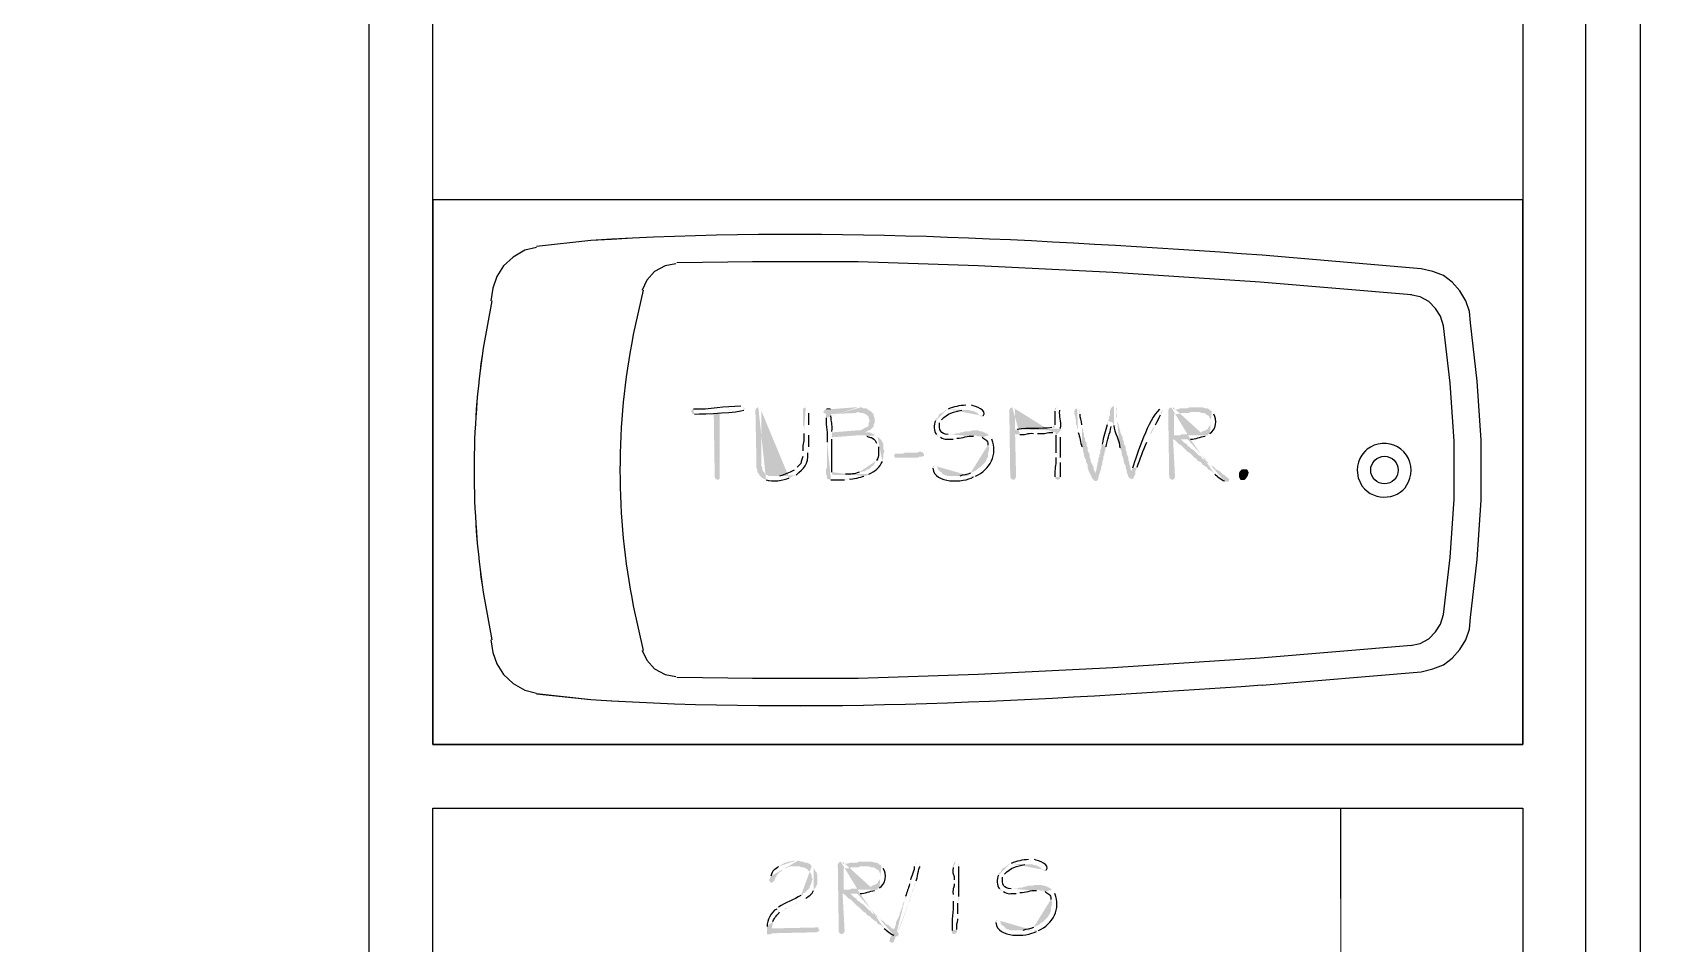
# Model space of a CAD drawing. Header units: inches. Extents: x -167 to 6071, y -6287 to -2731.
# Drawn here: x 404.9 to 494.5, y -5968.5 to -5918.4 of the extents above; entities that cross this region are included whole.
import ezdxf

# ---------------------------------------------------------------- set-up
doc = ezdxf.new("R2010")
doc.units = ezdxf.units.IN
doc.header["$LTSCALE"] = 96
doc.header["$MEASUREMENT"] = 0
doc.linetypes.add('Dash', pattern=[0.225, 0.15, -0.075])
doc.layers.add('Doors', color=5, linetype='Continuous', lineweight=9)
doc.layers.add('Furniture', color=7, linetype='Continuous', lineweight=5, true_color=0x994d00)
doc.layers.add('PDF_Geometry', color=7, linetype='Continuous', true_color=0x4a4a4a)
doc.layers.add('PDF_Solid Fills', color=7, linetype='Continuous')

# ---------------------------------------------------------------- blocks, each defined once
blk = doc.blocks.new('Tub')
at = {"layer": 'Furniture'}
blk.add_lwpolyline([(60, 0), (60, 29.973), (0, 29.973), (0, 0)], close=True, dxfattribs=at)
for points in [[(5.707, 27.36), (5.067, 27.2), (4.427, 26.827), (3.893, 26.347), (3.52, 25.76), (3.307, 25.12), (3.2, 24.427)], [(8.693, 27.733), (5.707, 27.413)], [(45.653, 3.253), (54.4, 4), (55.04, 4.16), (55.627, 4.373), (56.107, 4.747), (56.533, 5.227), (56.853, 5.76), (57.067, 6.347), (57.12, 6.987), (57.493, 10.187), (57.707, 13.44), (57.707, 16.747), (57.493, 20), (57.12, 23.2), (57.067, 23.84), (56.853, 24.427), (56.533, 24.96), (56.107, 25.44), (55.627, 25.813), (55.04, 26.027), (54.4, 26.187), (45.653, 26.933)], [(13.387, 26.453), (12.8, 26.347), (12.213, 26.027), (11.787, 25.547), (11.52, 25.013)], [(17.653, 26.56), (13.44, 26.507)], [(53.867, 24.747), (45.547, 25.44), (37.44, 25.973), (30.027, 26.347), (23.413, 26.56), (17.6, 26.56)], [(53.813, 5.44), (54.347, 5.547), (54.827, 5.813), (55.2, 6.187), (55.467, 6.613), (55.627, 7.147), (56, 10.293), (56.213, 13.493), (56.213, 16.693), (56, 19.893), (55.627, 23.04), (55.467, 23.573), (55.2, 24), (54.827, 24.373), (54.347, 24.64), (53.813, 24.747)], [(3.2, 5.76), (3.307, 5.067), (3.52, 4.427), (3.893, 3.84), (4.427, 3.36), (5.067, 2.987), (5.707, 2.827)], [(53.867, 5.44), (45.547, 4.747), (37.44, 4.213), (30.027, 3.84), (23.413, 3.627), (17.6, 3.627)], [(11.52, 5.173), (11.787, 4.64), (12.213, 4.16), (12.8, 3.84), (13.387, 3.733)], [(17.653, 3.627), (13.44, 3.68)], [(8.693, 2.453), (5.707, 2.773)]]:
    blk.add_lwpolyline(points, dxfattribs=at)
for points in [[(3.253, 24.427), (2.773, 21.813, 0.074206), (2.773, 8.373), (3.253, 5.76)], [(11.573, 25.013), (11.04, 22.56, 0.098214), (11.04, 7.627), (11.573, 5.173)], [(53.707, 14.453, 1.245514), (50.88, 15.093), (50.933, 14.667), (51.147, 14.24)]]:
    blk.add_lwpolyline(points, format="xyb", dxfattribs=at)
blk.add_circle((52.384, 15.103), 0.758, dxfattribs=at)
for points in [[(45.653, 26.933), (33.358, 27.778), (21.012, 28.538), (8.693, 27.733)], [(51.147, 14.24), (51.828, 13.272), (53.322, 13.486), (53.707, 14.453)], [(45.653, 3.253), (33.358, 2.409), (21.012, 1.649), (8.693, 2.453)]]:
    blk.add_open_spline(points, degree=3, dxfattribs=at)

msp = doc.modelspace()

# ---------------------------------------------------------------- hatches: boundary and pattern name
at = {"layer": 'PDF_Solid Fills', "transparency": 33554559}
h = msp.add_hatch(color=256, dxfattribs=at)
h.paths.add_polyline_path([(443.957, -5938.975), (443.903, -5938.975)], flags=0)
h.paths.add_polyline_path([(441.29, -5939.135), (441.183, -5939.189), (441.183, -5939.295), (441.237, -5939.402), (441.343, -5939.402)], flags=0)
h.paths.add_polyline_path([(444.063, -5939.189), (444.117, -5939.082), (444.063, -5939.029)], flags=0)
for points in [[(442.73, -5939.349), (442.41, -5939.349), (442.463, -5942.869), (442.517, -5942.975), (442.623, -5943.029), (442.73, -5942.975), (442.73, -5942.869)], [(448.703, -5939.082), (448.65, -5939.082), (448.597, -5939.135), (448.863, -5939.135), (448.81, -5939.082)], [(451.103, -5939.295), (450.357, -5939.295), (450.517, -5939.349), (450.623, -5939.349), (450.837, -5939.455), (450.943, -5939.562), (450.943, -5939.669), (450.997, -5939.775), (450.943, -5939.882), (450.943, -5939.989), (450.89, -5940.095), (450.783, -5940.149), (450.73, -5940.149), (450.677, -5940.202), (450.463, -5940.309), (450.197, -5940.309), (448.917, -5940.415), (450.997, -5940.415), (450.73, -5940.415), (450.837, -5940.362), (450.943, -5940.309), (451.05, -5940.255), (451.21, -5940.095), (451.21, -5939.989), (451.263, -5939.882), (451.263, -5939.615), (451.21, -5939.509), (451.21, -5939.402)], [(469.023, -5939.029), (468.597, -5939.029), (468.49, -5939.082), (468.117, -5939.082), (467.957, -5939.135), (467.69, -5939.135), (469.717, -5939.189), (469.663, -5939.135), (469.557, -5939.082), (469.45, -5939.082), (469.29, -5939.029), (469.183, -5939.029)], [(456.81, -5940.309), (456.65, -5940.309), (456.49, -5940.362), (456.223, -5940.362), (456.117, -5940.415), (456.01, -5940.415), (455.903, -5940.469), (455.743, -5940.469), (455.637, -5940.522), (455.317, -5940.522), (457.503, -5940.522), (457.397, -5940.469), (457.29, -5940.415), (457.183, -5940.362), (457.077, -5940.362), (456.97, -5940.309)], [(453.823, -5941.482), (453.717, -5941.482), (453.61, -5941.535), (452.917, -5941.535), (452.81, -5941.589), (452.383, -5941.589), (452.33, -5941.695), (452.383, -5941.802), (453.663, -5941.802), (453.717, -5941.749), (453.877, -5941.749), (453.983, -5941.695), (453.983, -5941.642), (453.93, -5941.535)], [(471.53, -5943.029), (471.423, -5943.029), (471.37, -5942.975), (471.317, -5942.869), (471.317, -5942.655), (471.37, -5942.549), (471.477, -5942.442), (471.743, -5942.442), (471.797, -5942.495), (471.85, -5942.602), (471.85, -5942.655), (471.797, -5942.815), (471.743, -5942.869), (471.743, -5942.922), (471.637, -5943.029)], [(450.837, -5964.042), (450.41, -5964.042), (450.303, -5964.095), (449.93, -5964.095), (449.77, -5964.149), (449.503, -5964.149), (451.53, -5964.202), (451.477, -5964.149), (451.37, -5964.095), (451.263, -5964.095), (451.103, -5964.042), (450.997, -5964.042)], [(460.277, -5965.322), (460.117, -5965.322), (459.957, -5965.375), (459.69, -5965.375), (459.583, -5965.429), (459.477, -5965.429), (459.37, -5965.482), (459.21, -5965.482), (459.103, -5965.535), (458.783, -5965.535), (460.97, -5965.535), (460.65, -5965.375), (460.543, -5965.375), (460.437, -5965.322)], [(448.063, -5967.669), (445.61, -5967.722), (445.343, -5967.722), (445.343, -5968.042), (445.557, -5968.042), (445.61, -5967.989), (448.01, -5967.935), (448.063, -5967.935), (448.17, -5967.882), (448.223, -5967.829), (448.17, -5967.722), (448.17, -5967.669)]]:
    msp.add_hatch(color=256, dxfattribs=at).paths.add_polyline_path(points)
h = msp.add_hatch(color=256, dxfattribs=at)
h.paths.add_polyline_path([(444.863, -5939.029), (444.757, -5939.082), (444.703, -5939.189), (444.757, -5941.909), (444.757, -5942.335), (444.81, -5942.495), (444.81, -5942.602), (444.863, -5942.655), (444.917, -5942.762), (444.97, -5942.815), (445.023, -5942.869), (445.077, -5942.922), (445.183, -5942.975), (445.29, -5943.029)], flags=0)
h.paths.add_polyline_path([(446.57, -5942.922), (446.783, -5942.815), (445.45, -5942.815), (445.237, -5942.709), (445.183, -5942.602), (445.13, -5942.549), (445.077, -5942.442), (445.077, -5942.335), (445.023, -5942.229), (445.023, -5939.189), (444.97, -5939.082)], flags=0)
h = msp.add_hatch(color=256, dxfattribs=at)
h.paths.add_polyline_path([(447.477, -5939.029), (447.37, -5939.082), (447.317, -5939.082), (447.317, -5939.989), (447.37, -5940.095), (447.37, -5940.469)], flags=0)
h.paths.add_polyline_path([(447.317, -5941.429), (447.317, -5941.749)], flags=0)
h.paths.add_polyline_path([(446.997, -5942.335), (446.837, -5942.495)], flags=0)
h.paths.add_polyline_path([(446.037, -5942.815), (445.663, -5942.815), (446.783, -5942.815), (446.943, -5942.762)], flags=0)
h.paths.add_polyline_path([(447.583, -5941.535), (447.583, -5941.429), (447.637, -5941.322), (447.637, -5941.215)], flags=0)
h.paths.add_polyline_path([(447.637, -5940.575), (447.637, -5939.989)], flags=0)
h.paths.add_polyline_path([(447.637, -5939.349), (447.583, -5939.242), (447.583, -5939.189), (447.53, -5939.029)], flags=0)
h = msp.add_hatch(color=256, dxfattribs=at)
h.paths.add_polyline_path([(450.357, -5939.029), (450.25, -5939.029), (448.863, -5939.135), (448.597, -5939.135), (448.49, -5939.189), (448.437, -5939.295), (448.49, -5939.349), (448.597, -5939.402), (448.597, -5939.615)], flags=0)
h.paths.add_polyline_path([(448.65, -5940.949), (448.65, -5942.282), (448.597, -5942.442), (448.597, -5942.709), (448.65, -5942.869), (448.65, -5942.975), (448.703, -5942.975), (448.863, -5943.029)], flags=0)
h.paths.add_polyline_path([(449.61, -5943.029), (449.717, -5943.029), (449.877, -5942.975)], flags=0)
h.paths.add_polyline_path([(450.677, -5942.815), (450.783, -5942.815), (450.89, -5942.762), (449.023, -5942.762), (448.917, -5942.709), (448.917, -5942.602)], flags=0)
h.paths.add_polyline_path([(448.917, -5940.789), (448.917, -5940.682), (450.357, -5940.575), (451.317, -5940.575), (451.103, -5940.469), (450.997, -5940.415), (448.917, -5940.415), (448.917, -5940.362)], flags=0)
h.paths.add_polyline_path([(448.863, -5939.509), (448.863, -5939.402), (450.25, -5939.349), (450.303, -5939.295), (451.103, -5939.295), (451.05, -5939.242), (450.943, -5939.189), (450.89, -5939.135), (450.783, -5939.082), (450.623, -5939.082), (450.517, -5939.029)], flags=0)
h = msp.add_hatch(color=256, dxfattribs=at)
h.paths.add_polyline_path([(455.263, -5939.135), (455.157, -5939.189), (455.05, -5939.295), (454.837, -5939.402), (454.73, -5939.615), (454.623, -5939.669), (454.623, -5939.775)], flags=0)
h.paths.add_polyline_path([(454.677, -5940.522), (454.73, -5940.629), (454.783, -5940.629), (454.89, -5940.682)], flags=0)
h.paths.add_polyline_path([(455.583, -5940.789), (455.69, -5940.789), (455.797, -5940.735)], flags=0)
h.paths.add_polyline_path([(456.703, -5940.629), (456.81, -5940.575), (457.557, -5940.575), (457.503, -5940.522), (455.317, -5940.522)], flags=0)
h.paths.add_polyline_path([(454.837, -5939.882), (454.89, -5939.775), (454.943, -5939.722)], flags=0)
h.paths.add_polyline_path([(456.063, -5939.189), (456.33, -5939.189)], flags=0)
h = msp.add_hatch(color=256, dxfattribs=at)
h.paths.add_polyline_path([(456.33, -5938.922), (456.277, -5938.922)], flags=0)
h.paths.add_polyline_path([(455.317, -5939.135), (455.263, -5939.135), (456.33, -5939.189), (456.49, -5939.189), (456.597, -5939.242), (456.703, -5939.242), (456.917, -5939.349), (457.023, -5939.455), (457.077, -5939.455), (457.077, -5939.509), (457.183, -5939.562), (457.237, -5939.509)], flags=0)
h.paths.add_polyline_path([(456.597, -5938.922), (456.437, -5938.922)], flags=0)
h = msp.add_hatch(color=256, dxfattribs=at)
h.paths.add_polyline_path([(458.837, -5939.029), (458.73, -5939.082), (458.677, -5939.189), (458.73, -5942.869), (458.783, -5942.975), (458.89, -5943.029), (458.997, -5942.975), (459.05, -5942.869), (458.997, -5940.522), (459.263, -5940.522)], flags=0)
h.paths.add_polyline_path([(460.01, -5940.469), (460.223, -5940.469)], flags=0)
h.paths.add_polyline_path([(461.077, -5940.415), (461.237, -5940.415), (461.503, -5940.309), (458.997, -5940.255), (458.997, -5939.189), (458.943, -5939.082)], flags=0)
h = msp.add_hatch(color=256, dxfattribs=at)
h.paths.add_polyline_path([(461.29, -5939.029), (461.183, -5939.082), (461.183, -5939.242)], flags=0)
h.paths.add_polyline_path([(461.183, -5939.989), (461.183, -5940.149), (461.023, -5940.149)], flags=0)
h.paths.add_polyline_path([(459.103, -5940.255), (458.997, -5940.255), (461.503, -5940.309), (461.503, -5940.202)], flags=0)
h.paths.add_polyline_path([(461.45, -5939.189), (461.397, -5939.082)], flags=0)
h = msp.add_hatch(color=256, dxfattribs=at)
h.paths.add_polyline_path([(462.41, -5939.082), (462.303, -5939.135), (462.25, -5939.242), (462.25, -5939.349), (462.303, -5939.509), (462.303, -5939.615), (462.357, -5939.722), (462.357, -5939.989), (462.41, -5940.042), (462.41, -5940.149), (462.463, -5940.255), (462.463, -5940.415)], flags=0)
h.paths.add_polyline_path([(462.677, -5941.215), (462.73, -5941.322), (462.73, -5941.429), (462.783, -5941.589), (462.783, -5941.695), (462.89, -5941.909), (462.89, -5942.015), (462.997, -5942.229), (462.997, -5942.389), (463.05, -5942.549), (463.21, -5942.869), (463.21, -5942.922), (463.37, -5943.082), (463.477, -5943.082), (463.53, -5943.029), (463.583, -5942.975), (463.583, -5942.869), (463.637, -5942.709), (463.423, -5942.709), (463.423, -5942.655), (463.37, -5942.549), (463.317, -5942.442), (463.317, -5942.335), (463.263, -5942.229), (463.157, -5942.015), (463.157, -5941.909), (463.103, -5941.802), (463.103, -5941.642), (462.997, -5941.429), (462.997, -5941.269), (462.943, -5941.162), (462.943, -5941.055), (462.837, -5940.842), (462.837, -5940.735), (462.783, -5940.629), (462.783, -5940.469), (462.73, -5940.362), (462.73, -5940.255), (462.677, -5940.149), (462.677, -5939.989)], flags=0)
h.paths.add_polyline_path([(462.57, -5939.402), (462.57, -5939.349), (462.517, -5939.189), (462.463, -5939.135)], flags=0)
h = msp.add_hatch(color=256, dxfattribs=at)
h.paths.add_polyline_path([(464.437, -5938.975), (464.383, -5938.975), (464.277, -5939.082), (464.223, -5939.189), (464.223, -5939.455), (464.17, -5939.562), (464.17, -5939.669), (464.117, -5939.775), (464.383, -5939.882), (464.383, -5939.935), (464.437, -5940.042)], flags=0)
h.paths.add_polyline_path([(464.757, -5941.269), (464.81, -5941.375), (464.863, -5941.482), (464.863, -5941.642), (464.917, -5941.749), (464.97, -5941.909), (464.97, -5942.015), (465.023, -5942.175), (465.077, -5942.229), (465.077, -5942.389), (465.13, -5942.495), (465.13, -5942.602), (465.183, -5942.709), (465.237, -5942.869), (465.29, -5942.922), (465.397, -5942.975), (465.503, -5942.975), (465.503, -5942.922), (465.61, -5942.709), (465.61, -5942.549), (465.397, -5942.549), (465.343, -5942.389), (465.343, -5942.282), (465.29, -5942.175), (465.29, -5942.069), (465.237, -5941.962), (465.237, -5941.802), (465.183, -5941.695), (465.13, -5941.589), (465.13, -5941.482), (465.077, -5941.375), (465.077, -5941.215), (465.023, -5941.109), (464.97, -5941.002), (464.97, -5940.895), (464.917, -5940.789), (464.917, -5940.682), (464.863, -5940.575), (464.81, -5940.469), (464.757, -5940.255), (464.703, -5940.042), (464.65, -5939.882), (464.597, -5939.775), (464.597, -5939.615), (464.543, -5939.562), (464.543, -5939.242), (464.597, -5939.135), (464.543, -5939.029)], flags=0)
h = msp.add_hatch(color=256, dxfattribs=at)
h.paths.add_polyline_path([(466.997, -5939.135), (466.943, -5939.135)], flags=0)
h.paths.add_polyline_path([(465.45, -5942.389), (465.397, -5942.549), (465.61, -5942.549), (465.717, -5942.335)], flags=0)
h.paths.add_polyline_path([(466.25, -5940.949), (466.303, -5940.842), (466.357, -5940.735), (466.41, -5940.629), (466.463, -5940.522), (466.463, -5940.415), (466.517, -5940.309), (466.57, -5940.202), (466.677, -5940.095), (466.73, -5939.989)], flags=0)
h.paths.add_polyline_path([(466.997, -5939.455), (467.103, -5939.295), (467.103, -5939.135)], flags=0)
h = msp.add_hatch(color=256, dxfattribs=at)
h.paths.add_polyline_path([(467.583, -5939.029), (467.477, -5939.082), (467.423, -5939.189), (467.477, -5942.815), (467.477, -5942.869), (467.53, -5942.975), (467.637, -5943.029), (467.743, -5942.975), (467.797, -5942.869), (467.797, -5942.815), (467.69, -5940.789), (468.65, -5940.789)], flags=0)
h.paths.add_polyline_path([(469.45, -5940.629), (469.503, -5940.575), (467.743, -5940.575), (467.743, -5939.402), (468.01, -5939.402), (468.17, -5939.349), (468.543, -5939.349), (468.65, -5939.295), (469.023, -5939.295), (469.823, -5939.242), (469.717, -5939.189), (467.69, -5939.135), (467.69, -5939.029)], flags=0)
h = msp.add_hatch(color=256, dxfattribs=at)
h.paths.add_polyline_path([(469.823, -5939.242), (469.023, -5939.295), (469.13, -5939.295), (469.29, -5939.349), (469.397, -5939.349), (469.503, -5939.402), (469.557, -5939.455), (469.663, -5939.509), (469.77, -5939.722), (469.77, -5939.935), (469.717, -5940.042), (469.663, -5940.095), (469.61, -5940.202), (469.557, -5940.255), (469.45, -5940.309), (469.29, -5940.362), (469.29, -5940.415), (469.13, -5940.415), (469.023, -5940.469), (468.81, -5940.469), (468.703, -5940.522), (468.17, -5940.522), (468.063, -5940.575), (467.743, -5940.575), (469.61, -5940.575), (469.61, -5940.522), (469.717, -5940.469)], flags=0)
h.paths.add_polyline_path([(469.93, -5939.402), (469.877, -5939.295)], flags=0)
h = msp.add_hatch(color=256, dxfattribs=at)
h.paths.add_polyline_path([(461.503, -5940.309), (461.237, -5940.415), (461.237, -5940.575)], flags=0)
h.paths.add_polyline_path([(461.237, -5941.535), (461.237, -5941.802)], flags=0)
h.paths.add_polyline_path([(461.183, -5942.869), (461.237, -5942.975), (461.343, -5943.029), (461.45, -5942.975), (461.503, -5942.869)], flags=0)
h.paths.add_polyline_path([(461.503, -5942.069), (461.503, -5941.802)], flags=0)
h.paths.add_polyline_path([(461.503, -5940.682), (461.503, -5940.415)], flags=0)
h = msp.add_hatch(color=256, dxfattribs=at)
h.paths.add_polyline_path([(464.117, -5939.775), (464.063, -5939.882), (464.063, -5939.989)], flags=0)
h.paths.add_polyline_path([(463.797, -5941.055), (463.743, -5941.162), (463.743, -5941.269), (463.69, -5941.375), (463.69, -5941.535), (463.637, -5941.642), (463.637, -5941.749), (463.583, -5941.855), (463.583, -5941.962), (463.53, -5942.122), (463.53, -5942.229), (463.477, -5942.335), (463.477, -5942.442), (463.423, -5942.602), (463.423, -5942.709), (463.637, -5942.709), (463.69, -5942.549), (463.743, -5942.389), (463.743, -5942.282), (463.797, -5942.175), (463.797, -5942.015), (463.85, -5941.909), (463.85, -5941.749), (463.903, -5941.642), (463.903, -5941.535), (463.957, -5941.429), (463.957, -5941.322), (464.01, -5941.215)], flags=0)
h.paths.add_polyline_path([(464.277, -5940.095), (464.383, -5939.882)], flags=0)
h = msp.add_hatch(color=256, dxfattribs=at)
h.paths.add_polyline_path([(451.317, -5940.575), (450.517, -5940.575), (450.73, -5940.575), (450.837, -5940.629)], flags=0)
h.paths.add_polyline_path([(451.37, -5941.002), (451.423, -5941.109), (451.477, -5941.215)], flags=0)
h.paths.add_polyline_path([(451.37, -5941.962), (451.317, -5942.015), (451.263, -5942.122), (451.21, -5942.229), (451.103, -5942.282), (450.943, -5942.442), (450.89, -5942.442), (450.783, -5942.495), (450.73, -5942.549), (450.623, -5942.549), (450.517, -5942.602), (450.41, -5942.602)], flags=0)
h.paths.add_polyline_path([(449.663, -5942.709), (449.557, -5942.709), (449.397, -5942.762), (449.237, -5942.762), (450.89, -5942.762), (450.943, -5942.709)], flags=0)
h.paths.add_polyline_path([(451.69, -5942.015), (451.69, -5941.962), (451.743, -5941.802), (451.743, -5941.589), (451.797, -5941.482), (451.797, -5941.429), (451.743, -5941.322), (451.743, -5941.055), (451.69, -5940.949), (451.637, -5940.842), (451.583, -5940.789), (451.477, -5940.682), (451.423, -5940.629)], flags=0)
h = msp.add_hatch(color=256, dxfattribs=at)
h.paths.add_polyline_path([(457.557, -5940.575), (456.81, -5940.575), (456.917, -5940.629), (457.077, -5940.629), (457.183, -5940.682)], flags=0)
h.paths.add_polyline_path([(457.503, -5941.109), (457.557, -5941.215), (457.557, -5941.429), (457.503, -5941.535), (457.503, -5941.749), (457.45, -5941.855), (457.343, -5942.069), (457.237, -5942.175), (457.183, -5942.229), (457.077, -5942.335), (456.97, -5942.389), (456.917, -5942.442), (456.863, -5942.495), (456.543, -5942.655)], flags=0)
h.paths.add_polyline_path([(455.957, -5942.815), (455.583, -5942.815), (456.81, -5942.815)], flags=0)
h.paths.add_polyline_path([(457.717, -5940.789), (457.61, -5940.682)], flags=0)
h = msp.add_hatch(color=256, dxfattribs=at)
h.paths.add_polyline_path([(468.65, -5940.789), (467.69, -5940.789), (467.797, -5940.842), (467.903, -5940.949), (468.01, -5941.055), (468.117, -5941.109), (468.49, -5941.482), (468.597, -5941.535), (468.863, -5941.802), (468.97, -5941.855), (469.023, -5941.962), (469.237, -5942.069), (469.29, -5942.175), (469.397, -5942.229), (469.45, -5942.282), (469.557, -5942.335), (469.61, -5942.442), (469.823, -5942.549), (469.983, -5942.709)], flags=0)
h.paths.add_polyline_path([(470.517, -5943.082), (470.57, -5943.135), (470.73, -5943.135), (470.783, -5943.029), (470.73, -5942.922), (470.623, -5942.869), (470.517, -5942.762), (470.41, -5942.709), (470.303, -5942.602), (470.25, -5942.549), (470.037, -5942.442), (469.983, -5942.335), (469.77, -5942.229), (469.663, -5942.122), (469.557, -5942.069), (469.503, -5941.962), (469.29, -5941.855), (469.237, -5941.749), (469.13, -5941.695), (469.077, -5941.642), (468.97, -5941.535), (468.917, -5941.482), (468.81, -5941.375), (468.703, -5941.322), (468.597, -5941.215), (468.49, -5941.162), (468.437, -5941.055), (468.33, -5941.002), (468.117, -5940.789), (468.49, -5940.789)], flags=0)
h = msp.add_hatch(color=256, dxfattribs=at)
h.paths.add_polyline_path([(454.57, -5942.229), (454.463, -5942.282), (454.463, -5942.389)], flags=0)
h.paths.add_polyline_path([(456.703, -5942.869), (456.81, -5942.815), (455.263, -5942.815), (455.157, -5942.762), (455.103, -5942.762), (454.997, -5942.709), (454.943, -5942.602), (454.837, -5942.549), (454.73, -5942.442), (454.73, -5942.335), (454.677, -5942.282)], flags=0)
h = msp.add_hatch(color=256, dxfattribs=at)
h.paths.add_polyline_path([(447.797, -5964.309), (446.943, -5964.309), (447.157, -5964.309), (447.263, -5964.362), (447.37, -5964.362), (447.477, -5964.415), (447.583, -5964.469), (447.583, -5964.522), (447.69, -5964.575), (447.743, -5964.682), (447.797, -5964.789), (447.797, -5964.895), (447.85, -5965.002), (447.797, -5965.109), (447.797, -5965.215), (447.743, -5965.322), (447.69, -5965.429), (447.69, -5965.482), (447.583, -5965.589), (447.53, -5965.642), (447.423, -5965.749), (447.317, -5965.802), (447.317, -5965.855), (447.21, -5965.909)], flags=0)
h.paths.add_polyline_path([(445.983, -5966.549), (445.93, -5966.549), (445.877, -5966.655)], flags=0)
h.paths.add_polyline_path([(445.343, -5967.615), (445.343, -5967.722), (445.61, -5967.722), (445.61, -5967.615), (445.663, -5967.455), (445.663, -5967.349)], flags=0)
h.paths.add_polyline_path([(446.037, -5966.815), (446.25, -5966.709), (446.357, -5966.602), (446.463, -5966.602), (446.677, -5966.495), (446.73, -5966.442), (446.89, -5966.389), (446.997, -5966.335), (447.157, -5966.229), (447.477, -5966.069)], flags=0)
h.paths.add_polyline_path([(447.903, -5965.642), (447.957, -5965.535), (448.01, -5965.482), (448.117, -5965.269), (448.117, -5964.789), (448.063, -5964.629), (448.01, -5964.575), (447.957, -5964.469), (447.903, -5964.362)], flags=0)
h = msp.add_hatch(color=256, dxfattribs=at)
h.paths.add_polyline_path([(446.943, -5963.989), (446.783, -5963.989), (446.623, -5964.042), (446.517, -5964.042), (446.41, -5964.095), (446.303, -5964.095), (446.25, -5964.149), (446.037, -5964.255), (445.983, -5964.309)], flags=0)
h.paths.add_polyline_path([(445.557, -5964.842), (445.45, -5965.055), (445.503, -5965.162), (445.61, -5965.215), (445.77, -5965.055), (445.77, -5965.002), (445.823, -5964.895), (445.877, -5964.842), (445.877, -5964.789), (446.037, -5964.629), (446.143, -5964.575), (446.197, -5964.469), (446.303, -5964.415), (446.357, -5964.415), (446.463, -5964.362), (446.57, -5964.309), (447.797, -5964.309), (447.743, -5964.202), (447.53, -5964.095), (447.423, -5964.095), (447.317, -5964.042), (447.21, -5964.042), (447.05, -5963.989)], flags=0)
h = msp.add_hatch(color=256, dxfattribs=at)
h.paths.add_polyline_path([(449.397, -5964.042), (449.29, -5964.095), (449.237, -5964.202), (449.29, -5967.829), (449.29, -5967.882), (449.343, -5967.989), (449.45, -5968.042), (449.557, -5967.989), (449.61, -5967.882), (449.61, -5967.829), (449.503, -5965.802), (450.463, -5965.802)], flags=0)
h.paths.add_polyline_path([(451.263, -5965.642), (451.317, -5965.589), (449.557, -5965.589), (449.557, -5964.415), (449.823, -5964.415), (449.983, -5964.362), (450.357, -5964.362), (450.463, -5964.309), (450.837, -5964.309), (451.637, -5964.255), (451.53, -5964.202), (449.503, -5964.149), (449.503, -5964.042)], flags=0)
h = msp.add_hatch(color=256, dxfattribs=at)
h.paths.add_polyline_path([(451.637, -5964.255), (450.837, -5964.309), (450.943, -5964.309), (451.103, -5964.362), (451.21, -5964.362), (451.317, -5964.415), (451.37, -5964.469), (451.477, -5964.522), (451.53, -5964.629), (451.583, -5964.735), (451.583, -5964.949), (451.53, -5965.055), (451.477, -5965.109), (451.423, -5965.215), (451.37, -5965.269), (451.263, -5965.322), (451.103, -5965.375), (451.103, -5965.429), (450.943, -5965.429), (450.837, -5965.482), (450.623, -5965.482), (450.517, -5965.535), (449.983, -5965.535), (449.877, -5965.589), (449.557, -5965.589), (451.423, -5965.589), (451.423, -5965.535), (451.53, -5965.482)], flags=0)
h.paths.add_polyline_path([(451.743, -5964.415), (451.69, -5964.309)], flags=0)
h = msp.add_hatch(color=256, dxfattribs=at)
h.paths.add_polyline_path([(453.61, -5964.042), (453.557, -5964.095), (453.45, -5964.309)], flags=0)
h.paths.add_polyline_path([(453.237, -5965.055), (453.237, -5965.162), (453.183, -5965.269)], flags=0)
h.paths.add_polyline_path([(452.97, -5965.962), (452.97, -5966.069), (452.917, -5966.175), (452.863, -5966.282), (452.81, -5966.389), (452.81, -5966.495), (452.757, -5966.602), (452.703, -5966.762), (452.65, -5966.869), (452.65, -5966.975), (452.597, -5967.082), (452.543, -5967.189), (452.437, -5967.402), (452.437, -5967.509), (452.383, -5967.669), (452.277, -5967.829), (452.17, -5968.149), (452.117, -5968.255), (452.117, -5968.362), (452.063, -5968.362), (452.117, -5968.469), (452.223, -5968.522), (452.277, -5968.469), (452.33, -5968.469), (452.33, -5968.362), (452.383, -5968.309)], flags=0)
h.paths.add_polyline_path([(452.383, -5968.309, 0.021366), (453.13, -5966.335)], flags=0)
h.paths.add_polyline_path([(453.13, -5966.335), (453.183, -5966.229), (453.237, -5966.069), (453.237, -5965.962), (453.29, -5965.855), (453.343, -5965.749), (453.343, -5965.642), (453.45, -5965.429), (453.45, -5965.322), (453.557, -5965.109)], flags=0)
h.paths.add_polyline_path([(453.77, -5964.309), (453.77, -5964.202), (453.717, -5964.095)], flags=0)
h = msp.add_hatch(color=256, dxfattribs=at)
h.paths.add_polyline_path([(455.743, -5964.042), (455.637, -5964.095), (455.583, -5964.255), (455.583, -5964.362)], flags=0)
h.paths.add_polyline_path([(455.637, -5965.055), (455.637, -5965.269)], flags=0)
h.paths.add_polyline_path([(455.583, -5965.855), (455.583, -5966.229)], flags=0)
h.paths.add_polyline_path([(455.53, -5967.829), (455.53, -5967.989), (455.637, -5968.042), (455.743, -5967.989), (455.797, -5967.935), (455.797, -5967.775)], flags=0)
h.paths.add_polyline_path([(455.85, -5967.189), (455.85, -5966.922)], flags=0)
h.paths.add_polyline_path([(455.85, -5966.335), (455.85, -5966.069), (455.903, -5965.962)], flags=0)
h.paths.add_polyline_path([(455.903, -5964.309), (455.903, -5964.202), (455.85, -5964.095)], flags=0)
h = msp.add_hatch(color=256, dxfattribs=at)
h.paths.add_polyline_path([(458.73, -5964.149), (458.623, -5964.202), (458.517, -5964.309), (458.41, -5964.362), (458.303, -5964.415), (458.25, -5964.522), (458.197, -5964.629), (458.09, -5964.682), (458.09, -5964.789)], flags=0)
h.paths.add_polyline_path([(458.143, -5965.535), (458.197, -5965.642), (458.25, -5965.642), (458.357, -5965.695)], flags=0)
h.paths.add_polyline_path([(459.05, -5965.802), (459.157, -5965.802), (459.263, -5965.749)], flags=0)
h.paths.add_polyline_path([(460.17, -5965.642), (460.277, -5965.589), (461.023, -5965.589), (460.97, -5965.535), (458.783, -5965.535)], flags=0)
h.paths.add_polyline_path([(458.303, -5964.895), (458.357, -5964.789), (458.41, -5964.735)], flags=0)
h.paths.add_polyline_path([(459.53, -5964.202), (459.797, -5964.202)], flags=0)
h = msp.add_hatch(color=256, dxfattribs=at)
h.paths.add_polyline_path([(459.797, -5963.935), (459.743, -5963.935)], flags=0)
h.paths.add_polyline_path([(458.783, -5964.149), (458.73, -5964.149), (459.797, -5964.202), (459.957, -5964.202), (460.063, -5964.255), (460.17, -5964.255), (460.277, -5964.309), (460.383, -5964.362), (460.49, -5964.469), (460.543, -5964.469), (460.543, -5964.522), (460.65, -5964.575), (460.703, -5964.522)], flags=0)
h.paths.add_polyline_path([(460.063, -5963.935), (459.903, -5963.935)], flags=0)
h = msp.add_hatch(color=256, dxfattribs=at)
h.paths.add_polyline_path([(450.463, -5965.802), (449.503, -5965.802), (449.61, -5965.855), (449.823, -5966.069), (449.93, -5966.122), (450.143, -5966.335), (450.197, -5966.389), (450.303, -5966.495), (450.41, -5966.549), (450.517, -5966.655), (450.57, -5966.709), (450.677, -5966.815), (450.783, -5966.869), (450.837, -5966.975), (450.943, -5967.029), (451.05, -5967.082), (451.103, -5967.189), (451.21, -5967.242), (451.263, -5967.295), (451.37, -5967.349), (451.423, -5967.455), (451.637, -5967.562), (451.797, -5967.722)], flags=0)
h.paths.add_polyline_path([(452.33, -5968.095), (452.383, -5968.149), (452.543, -5968.149), (452.597, -5968.042), (452.543, -5967.935), (452.437, -5967.882), (452.33, -5967.775), (452.223, -5967.722), (452.063, -5967.562), (451.85, -5967.455), (451.797, -5967.349), (451.583, -5967.242), (451.477, -5967.135), (451.37, -5967.082), (451.317, -5966.975), (451.103, -5966.869), (451.05, -5966.762), (450.943, -5966.709), (450.623, -5966.389), (450.517, -5966.335), (450.41, -5966.229), (450.303, -5966.175), (450.25, -5966.069), (450.143, -5966.015), (449.93, -5965.802), (450.303, -5965.802)], flags=0)
h = msp.add_hatch(color=256, dxfattribs=at)
h.paths.add_polyline_path([(461.023, -5965.589), (460.277, -5965.589), (460.383, -5965.642), (460.543, -5965.642), (460.65, -5965.695)], flags=0)
h.paths.add_polyline_path([(460.97, -5966.122), (461.023, -5966.229), (461.023, -5966.442), (460.97, -5966.549), (460.97, -5966.762), (460.917, -5966.869), (460.863, -5966.975), (460.81, -5967.082), (460.703, -5967.189), (460.65, -5967.242), (460.543, -5967.349), (460.437, -5967.402), (460.33, -5967.509), (460.01, -5967.669)], flags=0)
h.paths.add_polyline_path([(459.423, -5967.829), (459.05, -5967.829), (460.277, -5967.829)], flags=0)
h.paths.add_polyline_path([(461.183, -5965.802), (461.077, -5965.695)], flags=0)
h = msp.add_hatch(color=256, dxfattribs=at)
h.paths.add_polyline_path([(458.037, -5967.242), (457.93, -5967.295), (457.93, -5967.402)], flags=0)
h.paths.add_polyline_path([(460.17, -5967.882), (460.277, -5967.829), (458.73, -5967.829), (458.623, -5967.775), (458.57, -5967.775), (458.463, -5967.722), (458.41, -5967.615), (458.303, -5967.562), (458.197, -5967.455), (458.197, -5967.349), (458.143, -5967.295)], flags=0)

# ---------------------------------------------------------------- linework, layer by layer
at = {"layer": 'Furniture', "linetype": 'Dash', "ltscale": 0.4, "transparency": 33554687}
msp.add_lwpolyline([(476.917, -6048.575), (476.917, -5961.109)], dxfattribs=at)
at = {"layer": 'PDF_Geometry', "color": 7}
for points in [[(491.903, -5563.082), (490.41, -5563.082), (493.397, -5563.082), (493.397, -6066.549), (490.41, -6066.549), (490.41, -5563.082)], [(486.943, -5819.082), (486.943, -5957.589), (426.943, -5957.589), (426.943, -5871.562)], [(408.97, -5876.095), (423.423, -5876.095), (423.423, -5990.815), (426.943, -5990.815), (426.943, -5961.109), (486.943, -5961.109), (486.943, -6048.575), (426.943, -6048.575), (426.943, -6018.815), (423.423, -6018.815), (423.423, -6048.575), (404.917, -6048.575), (404.917, -6052.042), (486.943, -6052.042), (486.943, -6070.069), (496.917, -6070.069), (496.917, -5997.589), (510.143, -5997.589), (510.143, -5994.069)], [(493.397, -5924.469), (493.397, -5997.589)]]:
    msp.add_lwpolyline(points, dxfattribs=at)
at = {"layer": 'PDF_Geometry'}
msp.add_lwpolyline([(486.943, -5957.589), (486.943, -5927.615), (426.943, -5927.615), (426.943, -5957.589)], close=True, dxfattribs=at)
for points in [[(432.65, -5930.229), (432.01, -5930.389), (431.37, -5930.762), (430.837, -5931.242), (430.463, -5931.829), (430.25, -5932.469), (430.143, -5933.162)], [(435.637, -5929.855), (432.65, -5930.175)], [(440.33, -5931.135), (439.743, -5931.242), (439.157, -5931.562), (438.73, -5932.042), (438.463, -5932.575)], [(444.597, -5931.029), (440.383, -5931.082)], [(480.81, -5932.842), (472.49, -5932.149), (464.383, -5931.615), (456.97, -5931.242), (450.357, -5931.029), (444.543, -5931.029)], [(472.597, -5954.335), (481.343, -5953.589), (481.983, -5953.429), (482.57, -5953.215), (483.05, -5952.842), (483.477, -5952.362), (483.797, -5951.829), (484.01, -5951.242), (484.063, -5950.602), (484.437, -5947.402), (484.65, -5944.149), (484.65, -5940.842), (484.437, -5937.589), (484.063, -5934.389), (484.01, -5933.749), (483.797, -5933.162), (483.477, -5932.629), (483.05, -5932.149), (482.57, -5931.775), (481.983, -5931.562), (481.343, -5931.402), (472.597, -5930.655)], [(480.757, -5952.149), (481.29, -5952.042), (481.77, -5951.775), (482.143, -5951.402), (482.41, -5950.975), (482.57, -5950.442), (482.943, -5947.295), (483.157, -5944.095), (483.157, -5940.895), (482.943, -5937.695), (482.57, -5934.549), (482.41, -5934.015), (482.143, -5933.589), (481.77, -5933.215), (481.29, -5932.949), (480.757, -5932.842)], [(430.143, -5951.829), (430.25, -5952.522), (430.463, -5953.162), (430.837, -5953.749), (431.37, -5954.229), (432.01, -5954.602), (432.65, -5954.762)], [(438.463, -5952.415), (438.73, -5952.949), (439.157, -5953.429), (439.743, -5953.749), (440.33, -5953.855)], [(480.81, -5952.149), (472.49, -5952.842), (464.383, -5953.375), (456.97, -5953.749), (450.357, -5953.962), (444.543, -5953.962)], [(444.597, -5953.962), (440.383, -5953.909)], [(435.637, -5955.135), (432.65, -5954.815)], [(476.917, -5966.069), (476.917, -5961.109)]]:
    msp.add_lwpolyline(points, dxfattribs=at)
for points in [[(430.197, -5933.162), (429.717, -5935.775, 0.074206), (429.717, -5949.215), (430.197, -5951.829)], [(438.517, -5932.575), (437.983, -5935.029, 0.098214), (437.983, -5949.962), (438.517, -5952.415)], [(480.65, -5943.135, 1.245514), (477.823, -5942.495), (477.877, -5942.922), (478.09, -5943.349)]]:
    msp.add_lwpolyline(points, format="xyb", dxfattribs=at)
msp.add_circle((479.328, -5942.486), 0.758, dxfattribs=at)
for points in [[(472.597, -5930.655), (460.302, -5929.811), (447.956, -5929.051), (435.637, -5929.855)], [(478.09, -5943.349), (478.772, -5944.317), (480.265, -5944.103), (480.65, -5943.135)], [(472.597, -5954.335), (460.302, -5955.18), (447.956, -5955.94), (435.637, -5955.135)]]:
    msp.add_open_spline(points, degree=3, dxfattribs=at)
at = {"layer": 'PDF_Geometry', "color": 7}
for points in [[(443.903, -5938.975), (443.006, -5938.96), (442.176, -5939.188), (441.29, -5939.135)], [(441.343, -5939.402), (441.938, -5939.407), (443.809, -5939.311), (444.063, -5939.189)], [(447.637, -5939.989), (447.637, -5939.775), (447.637, -5939.562), (447.637, -5939.349)], [(448.917, -5940.362), (448.953, -5939.903), (448.855, -5939.877), (448.863, -5939.509)], [(454.943, -5939.722), (455.27, -5939.338), (455.628, -5939.303), (456.063, -5939.189)], [(456.277, -5938.922), (455.947, -5938.932), (455.616, -5938.998), (455.317, -5939.135)], [(457.237, -5939.509), (457.488, -5939.156), (456.808, -5938.999), (456.597, -5938.922)], [(461.183, -5939.242), (461.183, -5939.491), (461.183, -5939.74), (461.183, -5939.989)], [(461.503, -5940.202), (461.537, -5939.727), (461.429, -5939.599), (461.45, -5939.189)], [(462.677, -5939.989), (462.67, -5939.783), (462.566, -5939.603), (462.57, -5939.402)], [(466.943, -5939.135), (466.327, -5939.711), (465.73, -5941.572), (465.45, -5942.389)], [(466.73, -5939.989), (466.819, -5939.811), (466.908, -5939.633), (466.997, -5939.455)], [(469.717, -5940.469), (470.054, -5940.29), (470.147, -5939.714), (469.93, -5939.402)], [(447.37, -5940.469), (447.406, -5941.015), (447.284, -5940.925), (447.317, -5941.429)], [(448.597, -5939.615), (448.575, -5940.14), (448.691, -5940.377), (448.65, -5940.949)], [(454.623, -5939.775), (454.515, -5939.977), (454.498, -5940.352), (454.677, -5940.522)], [(455.317, -5940.522), (454.876, -5940.54), (454.808, -5940.248), (454.837, -5939.882)], [(461.023, -5940.149), (460.389, -5940.238), (459.734, -5940.151), (459.103, -5940.255)], [(459.263, -5940.522), (459.721, -5940.554), (459.599, -5940.44), (460.01, -5940.469)], [(460.223, -5940.469), (460.723, -5940.508), (460.684, -5940.405), (461.077, -5940.415)], [(462.463, -5940.415), (462.577, -5940.671), (462.578, -5940.957), (462.677, -5941.215)], [(464.063, -5939.989), (463.969, -5940.357), (463.843, -5940.668), (463.797, -5941.055)], [(464.01, -5941.215), (464.051, -5940.836), (464.227, -5940.474), (464.277, -5940.095)], [(464.437, -5940.042), (464.447, -5940.376), (464.775, -5940.942), (464.757, -5941.269)], [(447.637, -5941.215), (447.637, -5941.002), (447.637, -5940.789), (447.637, -5940.575)], [(448.917, -5942.602), (448.917, -5941.998), (448.917, -5941.393), (448.917, -5940.789)], [(450.837, -5940.629), (451.048, -5940.755), (451.141, -5940.576), (451.37, -5941.002)], [(451.477, -5941.215), (451.448, -5941.587), (451.558, -5941.666), (451.37, -5941.962)], [(454.89, -5940.682), (455.175, -5940.86), (455.24, -5940.769), (455.583, -5940.789)], [(455.797, -5940.735), (456.106, -5940.74), (456.387, -5940.583), (456.703, -5940.629)], [(456.81, -5942.815), (457.616, -5942.491), (458.057, -5941.606), (457.717, -5940.789)], [(457.183, -5940.682), (457.264, -5940.785), (457.54, -5940.825), (457.503, -5941.109)], [(461.237, -5940.575), (461.237, -5940.895), (461.237, -5941.215), (461.237, -5941.535)], [(461.503, -5941.802), (461.503, -5941.429), (461.503, -5941.055), (461.503, -5940.682)], [(465.717, -5942.335), (465.875, -5941.871), (466.04, -5941.406), (466.25, -5940.949)], [(468.65, -5940.789), (468.929, -5940.783), (469.179, -5940.65), (469.45, -5940.629)], [(446.943, -5942.762), (447.381, -5942.384), (447.631, -5942.173), (447.583, -5941.535)], [(447.317, -5941.749), (447.087, -5942.268), (447.368, -5941.972), (446.997, -5942.335)], [(450.943, -5942.709), (451.266, -5942.582), (451.554, -5942.338), (451.69, -5942.015)], [(461.237, -5941.802), (461.272, -5942.369), (461.148, -5942.302), (461.183, -5942.869)], [(461.503, -5942.869), (461.503, -5942.602), (461.503, -5942.335), (461.503, -5942.069)], [(445.29, -5943.029), (445.607, -5943.174), (446.259, -5943.032), (446.57, -5942.922)], [(446.837, -5942.495), (446.515, -5942.673), (446.359, -5942.711), (446.037, -5942.815)], [(448.863, -5943.029), (449.112, -5943.029), (449.361, -5943.029), (449.61, -5943.029)], [(450.41, -5942.602), (450.137, -5942.719), (449.957, -5942.715), (449.663, -5942.709)], [(449.877, -5942.975), (450.062, -5943.007), (450.494, -5942.884), (450.677, -5942.815)], [(454.463, -5942.389), (454.579, -5943.253), (456.134, -5943.194), (456.703, -5942.869)], [(456.543, -5942.655), (456.358, -5942.749), (456.151, -5942.738), (455.957, -5942.815)], [(469.983, -5942.709), (470.099, -5942.819), (470.367, -5943.031), (470.517, -5943.082)], [(445.983, -5964.309), (445.793, -5964.507), (445.612, -5964.498), (445.557, -5964.842)], [(451.53, -5965.482), (451.868, -5965.303), (451.96, -5964.727), (451.743, -5964.415)], [(453.45, -5964.309), (453.469, -5964.478), (453.294, -5964.883), (453.237, -5965.055)], [(453.557, -5965.109), (453.614, -5964.968), (453.666, -5964.418), (453.77, -5964.309)], [(455.583, -5964.362), (455.544, -5964.925), (455.662, -5964.658), (455.637, -5965.055)], [(455.903, -5965.962), (455.903, -5965.411), (455.903, -5964.86), (455.903, -5964.309)], [(458.41, -5964.735), (458.737, -5964.351), (459.094, -5964.316), (459.53, -5964.202)], [(459.743, -5963.935), (459.414, -5963.945), (459.083, -5964.011), (458.783, -5964.149)], [(460.703, -5964.522), (460.955, -5964.169), (460.275, -5964.012), (460.063, -5963.935)], [(453.183, -5965.269), (453.125, -5965.576), (453.042, -5965.679), (452.97, -5965.962)], [(455.637, -5965.269), (455.658, -5965.607), (455.551, -5965.34), (455.583, -5965.855)], [(458.09, -5964.789), (457.982, -5964.991), (457.965, -5965.366), (458.143, -5965.535)], [(458.783, -5965.535), (458.342, -5965.553), (458.275, -5965.263), (458.303, -5964.895)], [(447.21, -5965.909), (446.814, -5966.133), (446.36, -5966.282), (445.983, -5966.549)], [(447.477, -5966.069), (447.629, -5965.946), (447.83, -5965.842), (447.903, -5965.642)], [(450.463, -5965.802), (450.742, -5965.796), (450.992, -5965.663), (451.263, -5965.642)], [(455.583, -5966.229), (455.617, -5966.85), (455.495, -5967.202), (455.53, -5967.829)], [(455.85, -5966.922), (455.85, -5966.727), (455.85, -5966.531), (455.85, -5966.335)], [(458.357, -5965.695), (458.643, -5965.873), (458.707, -5965.783), (459.05, -5965.802)], [(459.263, -5965.749), (459.573, -5965.753), (459.854, -5965.597), (460.17, -5965.642)], [(460.277, -5967.829), (461.083, -5967.504), (461.524, -5966.619), (461.183, -5965.802)], [(460.65, -5965.695), (460.732, -5965.799), (461.006, -5965.839), (460.97, -5966.122)], [(445.877, -5966.655), (445.558, -5966.803), (445.347, -5967.286), (445.343, -5967.615)], [(445.663, -5967.349), (445.76, -5967.079), (445.912, -5967.003), (446.037, -5966.815)], [(455.797, -5967.775), (455.767, -5967.315), (455.832, -5967.47), (455.85, -5967.189)], [(451.797, -5967.722), (451.912, -5967.832), (452.181, -5968.044), (452.33, -5968.095)], [(457.93, -5967.402), (458.046, -5968.266), (459.6, -5968.207), (460.17, -5967.882)], [(460.01, -5967.669), (459.825, -5967.762), (459.618, -5967.751), (459.423, -5967.829)]]:
    msp.add_open_spline(points, degree=3, dxfattribs=at)

# ---------------------------------------------------------------- block references
at = {"layer": 'Doors'}
msp.add_blockref('Tub', (426.943, -5957.589), dxfattribs=at)

doc.saveas('drawing.dxf')
